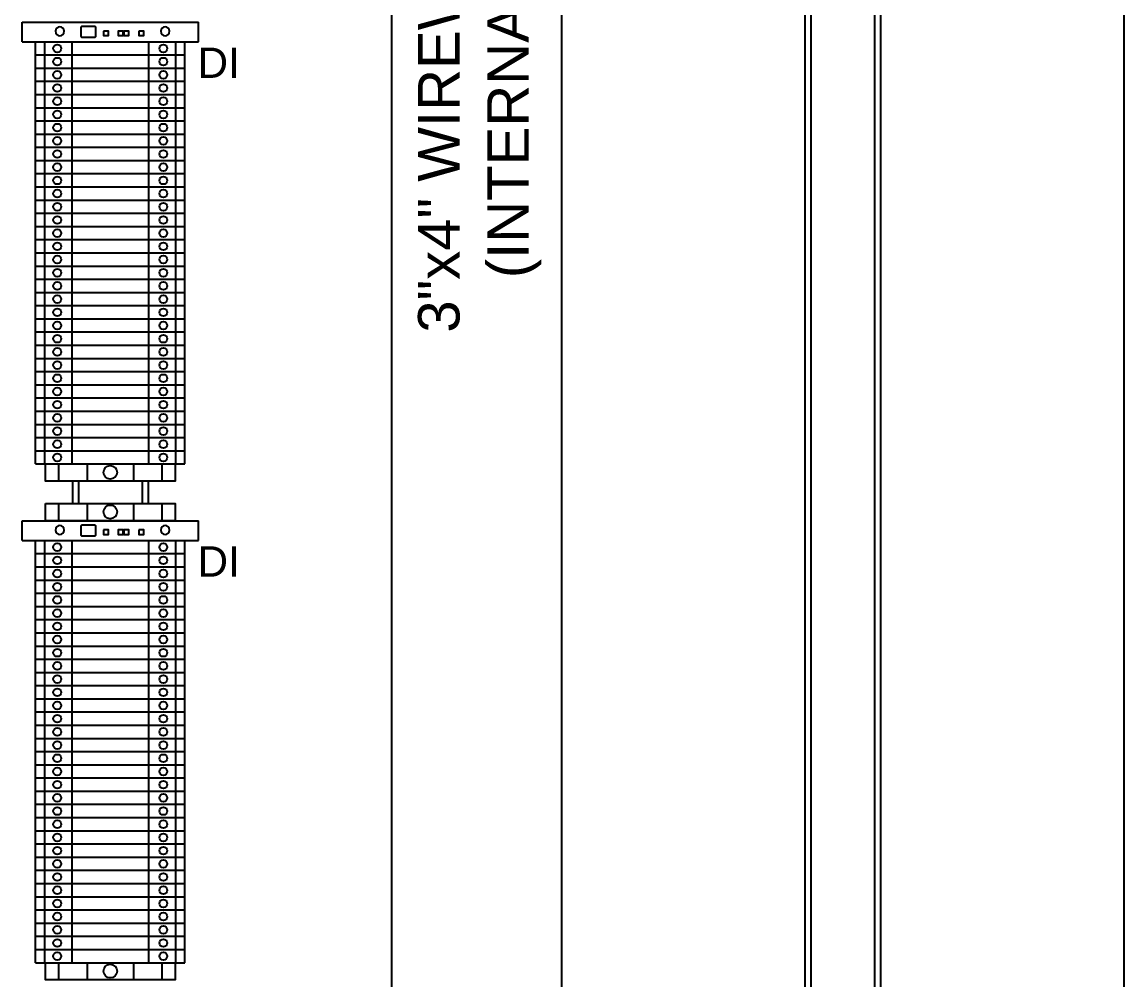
# Paper-space layout '2 DOOR PANEL LAYOUT - A1 Sheet' of a CAD drawing. Extents: x 50 to 825, y 22 to 486.
# Drawn here: x 513.1 to 579.4, y 286.4 to 344.1 of the extents above; entities that cross this region are included whole.
import ezdxf
from ezdxf.enums import TextEntityAlignment as Align

# ---------------------------------------------------------------- set-up
doc = ezdxf.new("R2010")
doc.units = 0
doc.layers.add('N-ANNO-TEXT', color=2, linetype='Continuous', lineweight=18)
doc.layers.add('N-EQPM', color=3, linetype='Continuous', lineweight=25)
doc.styles.add('_CGS_2-5_NOTES', font='arial.ttf', dxfattribs={"height": 2.5})
doc.styles.add('T1_2_5', font='arial.ttf', dxfattribs={"height": 2.5})

psp = doc.layouts.new('2 DOOR PANEL LAYOUT - A1 Sheet')

# ---------------------------------------------------------------- linework, layer by layer
at = {"layer": 'N-EQPM'}
for p, q in [((535.381, 408.591), (535.381, 252.35)), ((545.601, 408.591), (545.601, 252.35)), ((579.447, 408.591), (579.447, 252.35)), ((560.246, 346.434), (560.246, 262.734)), ((560.612, 346.434), (560.612, 262.734)), ((564.435, 346.434), (564.435, 262.734)), ((564.801, 346.434), (564.801, 262.734)), ((514.505, 342.881), (514.505, 342.087)), ((516.137, 342.881), (516.137, 342.087)), ((514.505, 342.087), (514.505, 341.293)), ((516.137, 342.087), (516.137, 341.293)), ((514.505, 341.293), (514.505, 340.499)), ((516.137, 341.293), (516.137, 340.499)), ((514.505, 340.499), (514.505, 339.705)), ((516.137, 340.499), (516.137, 339.705)), ((514.505, 339.705), (514.505, 338.911)), ((516.137, 339.705), (516.137, 338.911)), ((514.505, 338.911), (514.505, 338.118)), ((516.137, 338.911), (516.137, 338.118)), ((514.505, 338.118), (514.505, 337.324)), ((516.137, 338.118), (516.137, 337.324)), ((514.505, 337.324), (514.505, 336.53)), ((516.137, 337.324), (516.137, 336.53)), ((514.505, 336.53), (514.505, 335.736)), ((516.137, 336.53), (516.137, 335.736)), ((514.505, 335.736), (514.505, 334.942)), ((516.137, 335.736), (516.137, 334.942)), ((514.505, 334.942), (514.505, 334.148)), ((516.137, 334.942), (516.137, 334.148)), ((514.505, 334.148), (514.505, 333.354)), ((516.137, 334.148), (516.137, 333.354)), ((514.505, 333.354), (514.505, 332.561)), ((516.137, 333.354), (516.137, 332.561)), ((514.505, 332.561), (514.505, 331.767)), ((516.137, 332.561), (516.137, 331.767)), ((514.505, 331.767), (514.505, 330.973)), ((516.137, 331.767), (516.137, 330.973)), ((514.505, 330.973), (514.505, 330.179)), ((516.137, 330.973), (516.137, 330.179)), ((514.505, 330.179), (514.505, 329.385)), ((516.137, 330.179), (516.137, 329.385)), ((514.505, 329.385), (514.505, 328.591)), ((516.137, 329.385), (516.137, 328.591)), ((514.505, 328.591), (514.505, 327.797)), ((516.137, 328.591), (516.137, 327.797)), ((514.505, 327.797), (514.505, 327.003)), ((516.137, 327.797), (516.137, 327.003)), ((514.505, 327.003), (514.505, 326.21)), ((516.137, 327.003), (516.137, 326.21)), ((514.505, 326.21), (514.505, 325.416)), ((516.137, 326.21), (516.137, 325.416)), ((514.505, 325.416), (514.505, 324.622)), ((516.137, 325.416), (516.137, 324.622)), ((514.505, 324.622), (514.505, 323.828)), ((516.137, 324.622), (516.137, 323.828)), ((514.505, 323.828), (514.505, 323.034)), ((516.137, 323.828), (516.137, 323.034)), ((514.505, 323.034), (514.505, 322.24)), ((516.137, 323.034), (516.137, 322.24)), ((514.505, 322.24), (514.505, 321.446)), ((516.137, 322.24), (516.137, 321.446)), ((514.505, 321.446), (514.505, 320.652)), ((516.137, 321.446), (516.137, 320.652)), ((514.505, 320.652), (514.505, 319.859)), ((516.137, 320.652), (516.137, 319.859)), ((514.505, 319.859), (514.505, 319.065)), ((516.137, 319.859), (516.137, 319.065)), ((514.505, 319.065), (514.505, 318.271)), ((516.137, 319.065), (516.137, 318.271)), ((514.505, 318.271), (514.505, 317.477)), ((516.137, 318.271), (516.137, 317.477)), ((515.351, 317.477), (515.351, 316.436)), ((517.071, 317.477), (517.071, 316.436)), ((519.846, 317.477), (519.846, 316.436)), ((521.565, 317.477), (521.565, 316.436)), ((516.181, 316.436), (516.181, 315.098)), ((516.547, 316.436), (516.547, 315.098)), ((520.37, 316.436), (520.37, 315.098)), ((520.736, 316.436), (520.736, 315.098)), ((515.351, 315.098), (515.351, 314.057)), ((517.071, 315.098), (517.071, 314.057)), ((519.846, 315.098), (519.846, 314.057)), ((521.565, 315.098), (521.565, 314.057)), ((514.505, 312.872), (514.505, 312.078)), ((516.137, 312.872), (516.137, 312.078)), ((514.505, 312.078), (514.505, 311.285)), ((516.137, 312.078), (516.137, 311.285)), ((514.505, 311.285), (514.505, 310.491)), ((516.137, 311.285), (516.137, 310.491)), ((514.505, 310.491), (514.505, 309.697)), ((516.137, 310.491), (516.137, 309.697)), ((514.505, 309.697), (514.505, 308.903)), ((516.137, 309.697), (516.137, 308.903)), ((514.505, 308.903), (514.505, 308.109)), ((516.137, 308.903), (516.137, 308.109)), ((514.505, 308.109), (514.505, 307.315)), ((516.137, 308.109), (516.137, 307.315)), ((514.505, 307.315), (514.505, 306.521)), ((516.137, 307.315), (516.137, 306.521)), ((514.505, 306.521), (514.505, 305.727)), ((516.137, 306.521), (516.137, 305.727)), ((514.505, 305.727), (514.505, 304.934)), ((516.137, 305.727), (516.137, 304.934)), ((514.505, 304.934), (514.505, 304.14)), ((516.137, 304.934), (516.137, 304.14)), ((514.505, 304.14), (514.505, 303.346)), ((516.137, 304.14), (516.137, 303.346)), ((514.505, 303.346), (514.505, 302.552)), ((516.137, 303.346), (516.137, 302.552)), ((514.505, 302.552), (514.505, 301.758)), ((516.137, 302.552), (516.137, 301.758)), ((514.505, 301.758), (514.505, 300.964)), ((516.137, 301.758), (516.137, 300.964)), ((514.505, 300.964), (514.505, 300.17)), ((516.137, 300.964), (516.137, 300.17)), ((514.505, 300.17), (514.505, 299.376)), ((516.137, 300.17), (516.137, 299.376)), ((514.505, 299.376), (514.505, 298.583)), ((516.137, 299.376), (516.137, 298.583)), ((514.505, 298.583), (514.505, 297.789)), ((516.137, 298.583), (516.137, 297.789)), ((514.505, 297.789), (514.505, 296.995)), ((516.137, 297.789), (516.137, 296.995)), ((514.505, 296.995), (514.505, 296.201)), ((516.137, 296.995), (516.137, 296.201)), ((514.505, 296.201), (514.505, 295.407)), ((516.137, 296.201), (516.137, 295.407)), ((514.505, 295.407), (514.505, 294.613)), ((516.137, 295.407), (516.137, 294.613)), ((514.505, 294.613), (514.505, 293.819)), ((516.137, 294.613), (516.137, 293.819)), ((514.505, 293.819), (514.505, 293.026)), ((516.137, 293.819), (516.137, 293.026)), ((514.505, 293.026), (514.505, 292.232)), ((516.137, 293.026), (516.137, 292.232)), ((514.505, 292.232), (514.505, 291.438)), ((516.137, 292.232), (516.137, 291.438)), ((514.505, 291.438), (514.505, 290.644)), ((516.137, 291.438), (516.137, 290.644)), ((514.505, 290.644), (514.505, 289.85)), ((516.137, 290.644), (516.137, 289.85)), ((514.505, 289.85), (514.505, 289.056)), ((516.137, 289.85), (516.137, 289.056)), ((514.505, 289.056), (514.505, 288.262)), ((516.137, 289.056), (516.137, 288.262)), ((514.505, 288.262), (514.505, 287.468)), ((516.137, 288.262), (516.137, 287.468)), ((515.351, 287.468), (515.351, 286.427)), ((517.071, 287.468), (517.071, 286.427)), ((519.846, 287.468), (519.846, 286.427)), ((521.565, 287.468), (521.565, 286.427))]:
    psp.add_line(p, q, dxfattribs=at)
at = {"layer": 'N-EQPM', "ltscale": 10}
for p, q in [((513.149, 342.881), (513.149, 344.065)), ((513.149, 344.065), (523.768, 344.065)), ((523.768, 342.881), (523.768, 344.065)), ((513.149, 342.881), (523.768, 342.881)), ((513.968, 342.087), (513.968, 342.881)), ((513.968, 342.881), (522.948, 342.881)), ((520.78, 342.087), (520.78, 342.881)), ((522.411, 342.087), (522.411, 342.881)), ((522.948, 342.087), (522.948, 342.881)), ((513.968, 341.293), (513.968, 342.087)), ((513.968, 342.087), (522.948, 342.087)), ((513.968, 342.087), (522.948, 342.087)), ((520.78, 341.293), (520.78, 342.087)), ((522.411, 341.293), (522.411, 342.087)), ((522.948, 341.293), (522.948, 342.087)), ((513.968, 340.499), (513.968, 341.293)), ((513.968, 341.293), (522.948, 341.293)), ((513.968, 341.293), (522.948, 341.293)), ((520.78, 340.499), (520.78, 341.293)), ((522.411, 340.499), (522.411, 341.293)), ((522.948, 340.499), (522.948, 341.293)), ((513.968, 339.705), (513.968, 340.499)), ((513.968, 340.499), (522.948, 340.499)), ((513.968, 340.499), (522.948, 340.499)), ((520.78, 339.705), (520.78, 340.499)), ((522.411, 339.705), (522.411, 340.499)), ((522.948, 339.705), (522.948, 340.499)), ((513.968, 338.911), (513.968, 339.705)), ((513.968, 339.705), (522.948, 339.705)), ((513.968, 339.705), (522.948, 339.705)), ((520.78, 338.911), (520.78, 339.705)), ((522.411, 338.911), (522.411, 339.705)), ((522.948, 338.911), (522.948, 339.705)), ((513.968, 338.118), (513.968, 338.911)), ((513.968, 338.911), (522.948, 338.911)), ((513.968, 338.911), (522.948, 338.911)), ((520.78, 338.118), (520.78, 338.911)), ((522.411, 338.118), (522.411, 338.911)), ((522.948, 338.118), (522.948, 338.911)), ((513.968, 337.324), (513.968, 338.118)), ((513.968, 338.118), (522.948, 338.118)), ((513.968, 338.118), (522.948, 338.118)), ((520.78, 337.324), (520.78, 338.118)), ((522.411, 337.324), (522.411, 338.118)), ((522.948, 337.324), (522.948, 338.118)), ((513.968, 336.53), (513.968, 337.324)), ((513.968, 337.324), (522.948, 337.324)), ((513.968, 337.324), (522.948, 337.324)), ((520.78, 336.53), (520.78, 337.324)), ((522.411, 336.53), (522.411, 337.324)), ((522.948, 336.53), (522.948, 337.324)), ((513.968, 335.736), (513.968, 336.53)), ((513.968, 336.53), (522.948, 336.53)), ((513.968, 336.53), (522.948, 336.53)), ((520.78, 335.736), (520.78, 336.53)), ((522.411, 335.736), (522.411, 336.53)), ((522.948, 335.736), (522.948, 336.53)), ((513.968, 334.942), (513.968, 335.736)), ((513.968, 335.736), (522.948, 335.736)), ((513.968, 335.736), (522.948, 335.736)), ((520.78, 334.942), (520.78, 335.736)), ((522.411, 334.942), (522.411, 335.736)), ((522.948, 334.942), (522.948, 335.736)), ((513.968, 334.148), (513.968, 334.942)), ((513.968, 334.942), (522.948, 334.942)), ((513.968, 334.942), (522.948, 334.942)), ((520.78, 334.148), (520.78, 334.942)), ((522.411, 334.148), (522.411, 334.942)), ((522.948, 334.148), (522.948, 334.942)), ((513.968, 333.354), (513.968, 334.148)), ((513.968, 334.148), (522.948, 334.148)), ((513.968, 334.148), (522.948, 334.148)), ((520.78, 333.354), (520.78, 334.148)), ((522.411, 333.354), (522.411, 334.148)), ((522.948, 333.354), (522.948, 334.148)), ((513.968, 332.561), (513.968, 333.354)), ((513.968, 333.354), (522.948, 333.354)), ((513.968, 333.354), (522.948, 333.354)), ((520.78, 332.561), (520.78, 333.354)), ((522.411, 332.561), (522.411, 333.354)), ((522.948, 332.561), (522.948, 333.354)), ((513.968, 331.767), (513.968, 332.561)), ((513.968, 332.561), (522.948, 332.561)), ((513.968, 332.561), (522.948, 332.561)), ((520.78, 331.767), (520.78, 332.561)), ((522.411, 331.767), (522.411, 332.561)), ((522.948, 331.767), (522.948, 332.561)), ((513.968, 330.973), (513.968, 331.767)), ((513.968, 331.767), (522.948, 331.767)), ((513.968, 331.767), (522.948, 331.767)), ((520.78, 330.973), (520.78, 331.767)), ((522.411, 330.973), (522.411, 331.767)), ((522.948, 330.973), (522.948, 331.767)), ((513.968, 330.179), (513.968, 330.973)), ((513.968, 330.973), (522.948, 330.973)), ((513.968, 330.973), (522.948, 330.973)), ((520.78, 330.179), (520.78, 330.973)), ((522.411, 330.179), (522.411, 330.973)), ((522.948, 330.179), (522.948, 330.973)), ((513.968, 330.179), (522.948, 330.179)), ((513.968, 329.385), (513.968, 330.179)), ((513.968, 330.179), (522.948, 330.179)), ((520.78, 329.385), (520.78, 330.179)), ((522.411, 329.385), (522.411, 330.179)), ((522.948, 329.385), (522.948, 330.179)), ((513.968, 328.591), (513.968, 329.385)), ((513.968, 329.385), (522.948, 329.385)), ((513.968, 329.385), (522.948, 329.385)), ((520.78, 328.591), (520.78, 329.385)), ((522.411, 328.591), (522.411, 329.385)), ((522.948, 328.591), (522.948, 329.385)), ((513.968, 327.797), (513.968, 328.591)), ((513.968, 328.591), (522.948, 328.591)), ((513.968, 328.591), (522.948, 328.591)), ((520.78, 327.797), (520.78, 328.591)), ((522.411, 327.797), (522.411, 328.591)), ((522.948, 327.797), (522.948, 328.591)), ((513.968, 327.003), (513.968, 327.797)), ((513.968, 327.797), (522.948, 327.797)), ((513.968, 327.797), (522.948, 327.797)), ((520.78, 327.003), (520.78, 327.797)), ((522.411, 327.003), (522.411, 327.797)), ((522.948, 327.003), (522.948, 327.797)), ((513.968, 326.21), (513.968, 327.003)), ((513.968, 327.003), (522.948, 327.003)), ((513.968, 327.003), (522.948, 327.003)), ((520.78, 326.21), (520.78, 327.003)), ((522.411, 326.21), (522.411, 327.003)), ((522.948, 326.21), (522.948, 327.003)), ((513.968, 325.416), (513.968, 326.21)), ((513.968, 326.21), (522.948, 326.21)), ((513.968, 326.21), (522.948, 326.21)), ((520.78, 325.416), (520.78, 326.21)), ((522.411, 325.416), (522.411, 326.21)), ((522.948, 325.416), (522.948, 326.21)), ((513.968, 324.622), (513.968, 325.416)), ((513.968, 325.416), (522.948, 325.416)), ((513.968, 325.416), (522.948, 325.416)), ((520.78, 324.622), (520.78, 325.416)), ((522.411, 324.622), (522.411, 325.416)), ((522.948, 324.622), (522.948, 325.416)), ((513.968, 323.828), (513.968, 324.622)), ((513.968, 324.622), (522.948, 324.622)), ((513.968, 324.622), (522.948, 324.622)), ((520.78, 323.828), (520.78, 324.622)), ((522.411, 323.828), (522.411, 324.622)), ((522.948, 323.828), (522.948, 324.622)), ((513.968, 323.034), (513.968, 323.828)), ((513.968, 323.828), (522.948, 323.828)), ((513.968, 323.828), (522.948, 323.828)), ((520.78, 323.034), (520.78, 323.828)), ((522.411, 323.034), (522.411, 323.828)), ((522.948, 323.034), (522.948, 323.828)), ((513.968, 322.24), (513.968, 323.034)), ((513.968, 323.034), (522.948, 323.034)), ((513.968, 323.034), (522.948, 323.034)), ((520.78, 322.24), (520.78, 323.034)), ((522.411, 322.24), (522.411, 323.034)), ((522.948, 322.24), (522.948, 323.034)), ((513.968, 321.446), (513.968, 322.24)), ((513.968, 322.24), (522.948, 322.24)), ((513.968, 322.24), (522.948, 322.24)), ((520.78, 321.446), (520.78, 322.24)), ((522.411, 321.446), (522.411, 322.24)), ((522.948, 321.446), (522.948, 322.24)), ((513.968, 320.652), (513.968, 321.446)), ((513.968, 321.446), (522.948, 321.446)), ((513.968, 321.446), (522.948, 321.446)), ((520.78, 320.652), (520.78, 321.446)), ((522.411, 320.652), (522.411, 321.446)), ((522.948, 320.652), (522.948, 321.446)), ((513.968, 319.859), (513.968, 320.652)), ((513.968, 320.652), (522.948, 320.652)), ((513.968, 320.652), (522.948, 320.652)), ((520.78, 319.859), (520.78, 320.652)), ((522.411, 319.859), (522.411, 320.652)), ((522.948, 319.859), (522.948, 320.652)), ((513.968, 319.065), (513.968, 319.859)), ((513.968, 319.859), (522.948, 319.859)), ((513.968, 319.859), (522.948, 319.859)), ((520.78, 319.065), (520.78, 319.859)), ((522.411, 319.065), (522.411, 319.859)), ((522.948, 319.065), (522.948, 319.859)), ((513.968, 318.271), (513.968, 319.065)), ((513.968, 319.065), (522.948, 319.065)), ((513.968, 319.065), (522.948, 319.065)), ((520.78, 318.271), (520.78, 319.065)), ((522.411, 318.271), (522.411, 319.065)), ((522.948, 318.271), (522.948, 319.065)), ((513.968, 317.477), (513.968, 318.271)), ((513.968, 318.271), (522.948, 318.271)), ((513.968, 318.271), (522.948, 318.271)), ((520.78, 317.477), (520.78, 318.271)), ((522.411, 317.477), (522.411, 318.271)), ((522.948, 317.477), (522.948, 318.271)), ((513.968, 317.477), (522.948, 317.477)), ((513.149, 312.872), (513.149, 314.057)), ((513.149, 314.057), (523.768, 314.057)), ((523.768, 312.872), (523.768, 314.057)), ((513.149, 312.872), (523.768, 312.872)), ((513.968, 312.078), (513.968, 312.872)), ((513.968, 312.872), (522.948, 312.872)), ((520.78, 312.078), (520.78, 312.872)), ((522.411, 312.078), (522.411, 312.872)), ((522.948, 312.078), (522.948, 312.872)), ((513.968, 311.285), (513.968, 312.078)), ((513.968, 312.078), (522.948, 312.078)), ((513.968, 312.078), (522.948, 312.078)), ((520.78, 311.285), (520.78, 312.078)), ((522.411, 311.285), (522.411, 312.078)), ((522.948, 311.285), (522.948, 312.078)), ((513.968, 310.491), (513.968, 311.285)), ((513.968, 311.285), (522.948, 311.285)), ((513.968, 311.285), (522.948, 311.285)), ((520.78, 310.491), (520.78, 311.285)), ((522.411, 310.491), (522.411, 311.285)), ((522.948, 310.491), (522.948, 311.285)), ((513.968, 309.697), (513.968, 310.491)), ((513.968, 310.491), (522.948, 310.491)), ((513.968, 310.491), (522.948, 310.491)), ((520.78, 309.697), (520.78, 310.491)), ((522.411, 309.697), (522.411, 310.491)), ((522.948, 309.697), (522.948, 310.491)), ((513.968, 308.903), (513.968, 309.697)), ((513.968, 309.697), (522.948, 309.697)), ((513.968, 309.697), (522.948, 309.697)), ((520.78, 308.903), (520.78, 309.697)), ((522.411, 308.903), (522.411, 309.697)), ((522.948, 308.903), (522.948, 309.697)), ((513.968, 308.109), (513.968, 308.903)), ((513.968, 308.903), (522.948, 308.903)), ((513.968, 308.903), (522.948, 308.903)), ((520.78, 308.109), (520.78, 308.903)), ((522.411, 308.109), (522.411, 308.903)), ((522.948, 308.109), (522.948, 308.903)), ((513.968, 307.315), (513.968, 308.109)), ((513.968, 308.109), (522.948, 308.109)), ((513.968, 308.109), (522.948, 308.109)), ((520.78, 307.315), (520.78, 308.109)), ((522.411, 307.315), (522.411, 308.109)), ((522.948, 307.315), (522.948, 308.109)), ((513.968, 306.521), (513.968, 307.315)), ((513.968, 307.315), (522.948, 307.315)), ((513.968, 307.315), (522.948, 307.315)), ((520.78, 306.521), (520.78, 307.315)), ((522.411, 306.521), (522.411, 307.315)), ((522.948, 306.521), (522.948, 307.315)), ((513.968, 305.727), (513.968, 306.521)), ((513.968, 306.521), (522.948, 306.521)), ((513.968, 306.521), (522.948, 306.521)), ((520.78, 305.727), (520.78, 306.521)), ((522.411, 305.727), (522.411, 306.521)), ((522.948, 305.727), (522.948, 306.521)), ((513.968, 304.934), (513.968, 305.727)), ((513.968, 305.727), (522.948, 305.727)), ((513.968, 305.727), (522.948, 305.727)), ((520.78, 304.934), (520.78, 305.727)), ((522.411, 304.934), (522.411, 305.727)), ((522.948, 304.934), (522.948, 305.727)), ((513.968, 304.14), (513.968, 304.934)), ((513.968, 304.934), (522.948, 304.934)), ((513.968, 304.934), (522.948, 304.934)), ((520.78, 304.14), (520.78, 304.934)), ((522.411, 304.14), (522.411, 304.934)), ((522.948, 304.14), (522.948, 304.934)), ((513.968, 303.346), (513.968, 304.14)), ((513.968, 304.14), (522.948, 304.14)), ((513.968, 304.14), (522.948, 304.14)), ((520.78, 303.346), (520.78, 304.14)), ((522.411, 303.346), (522.411, 304.14)), ((522.948, 303.346), (522.948, 304.14)), ((513.968, 302.552), (513.968, 303.346)), ((513.968, 303.346), (522.948, 303.346)), ((513.968, 303.346), (522.948, 303.346)), ((520.78, 302.552), (520.78, 303.346)), ((522.411, 302.552), (522.411, 303.346)), ((522.948, 302.552), (522.948, 303.346)), ((513.968, 301.758), (513.968, 302.552)), ((513.968, 302.552), (522.948, 302.552)), ((513.968, 302.552), (522.948, 302.552)), ((520.78, 301.758), (520.78, 302.552)), ((522.411, 301.758), (522.411, 302.552)), ((522.948, 301.758), (522.948, 302.552)), ((513.968, 300.964), (513.968, 301.758)), ((513.968, 301.758), (522.948, 301.758)), ((513.968, 301.758), (522.948, 301.758)), ((520.78, 300.964), (520.78, 301.758)), ((522.411, 300.964), (522.411, 301.758)), ((522.948, 300.964), (522.948, 301.758)), ((513.968, 300.17), (513.968, 300.964)), ((513.968, 300.964), (522.948, 300.964)), ((513.968, 300.964), (522.948, 300.964)), ((520.78, 300.17), (520.78, 300.964)), ((522.411, 300.17), (522.411, 300.964)), ((522.948, 300.17), (522.948, 300.964)), ((513.968, 300.17), (522.948, 300.17)), ((513.968, 299.376), (513.968, 300.17)), ((513.968, 300.17), (522.948, 300.17)), ((520.78, 299.376), (520.78, 300.17)), ((522.411, 299.376), (522.411, 300.17)), ((522.948, 299.376), (522.948, 300.17)), ((513.968, 298.583), (513.968, 299.376)), ((513.968, 299.376), (522.948, 299.376)), ((513.968, 299.376), (522.948, 299.376)), ((520.78, 298.583), (520.78, 299.376)), ((522.411, 298.583), (522.411, 299.376)), ((522.948, 298.583), (522.948, 299.376)), ((513.968, 297.789), (513.968, 298.583)), ((513.968, 298.583), (522.948, 298.583)), ((513.968, 298.583), (522.948, 298.583)), ((520.78, 297.789), (520.78, 298.583)), ((522.411, 297.789), (522.411, 298.583)), ((522.948, 297.789), (522.948, 298.583)), ((513.968, 296.995), (513.968, 297.789)), ((513.968, 297.789), (522.948, 297.789)), ((513.968, 297.789), (522.948, 297.789)), ((520.78, 296.995), (520.78, 297.789)), ((522.411, 296.995), (522.411, 297.789)), ((522.948, 296.995), (522.948, 297.789)), ((513.968, 296.201), (513.968, 296.995)), ((513.968, 296.995), (522.948, 296.995)), ((513.968, 296.995), (522.948, 296.995)), ((520.78, 296.201), (520.78, 296.995)), ((522.411, 296.201), (522.411, 296.995)), ((522.948, 296.201), (522.948, 296.995)), ((513.968, 295.407), (513.968, 296.201)), ((513.968, 296.201), (522.948, 296.201)), ((513.968, 296.201), (522.948, 296.201)), ((520.78, 295.407), (520.78, 296.201)), ((522.411, 295.407), (522.411, 296.201)), ((522.948, 295.407), (522.948, 296.201)), ((513.968, 294.613), (513.968, 295.407)), ((513.968, 295.407), (522.948, 295.407)), ((513.968, 295.407), (522.948, 295.407)), ((520.78, 294.613), (520.78, 295.407)), ((522.411, 294.613), (522.411, 295.407)), ((522.948, 294.613), (522.948, 295.407)), ((513.968, 293.819), (513.968, 294.613)), ((513.968, 294.613), (522.948, 294.613)), ((513.968, 294.613), (522.948, 294.613)), ((520.78, 293.819), (520.78, 294.613)), ((522.411, 293.819), (522.411, 294.613)), ((522.948, 293.819), (522.948, 294.613)), ((513.968, 293.026), (513.968, 293.819)), ((513.968, 293.819), (522.948, 293.819)), ((513.968, 293.819), (522.948, 293.819)), ((520.78, 293.026), (520.78, 293.819)), ((522.411, 293.026), (522.411, 293.819)), ((522.948, 293.026), (522.948, 293.819)), ((513.968, 292.232), (513.968, 293.026)), ((513.968, 293.026), (522.948, 293.026)), ((513.968, 293.026), (522.948, 293.026)), ((520.78, 292.232), (520.78, 293.026)), ((522.411, 292.232), (522.411, 293.026)), ((522.948, 292.232), (522.948, 293.026)), ((513.968, 291.438), (513.968, 292.232)), ((513.968, 292.232), (522.948, 292.232)), ((513.968, 292.232), (522.948, 292.232)), ((520.78, 291.438), (520.78, 292.232)), ((522.411, 291.438), (522.411, 292.232)), ((522.948, 291.438), (522.948, 292.232)), ((513.968, 290.644), (513.968, 291.438)), ((513.968, 291.438), (522.948, 291.438)), ((513.968, 291.438), (522.948, 291.438)), ((520.78, 290.644), (520.78, 291.438)), ((522.411, 290.644), (522.411, 291.438)), ((522.948, 290.644), (522.948, 291.438)), ((513.968, 289.85), (513.968, 290.644)), ((513.968, 290.644), (522.948, 290.644)), ((513.968, 290.644), (522.948, 290.644)), ((520.78, 289.85), (520.78, 290.644)), ((522.411, 289.85), (522.411, 290.644)), ((522.948, 289.85), (522.948, 290.644)), ((513.968, 289.056), (513.968, 289.85)), ((513.968, 289.85), (522.948, 289.85)), ((513.968, 289.85), (522.948, 289.85)), ((520.78, 289.056), (520.78, 289.85)), ((522.411, 289.056), (522.411, 289.85)), ((522.948, 289.056), (522.948, 289.85)), ((513.968, 288.262), (513.968, 289.056)), ((513.968, 289.056), (522.948, 289.056)), ((513.968, 289.056), (522.948, 289.056)), ((520.78, 288.262), (520.78, 289.056)), ((522.411, 288.262), (522.411, 289.056)), ((522.948, 288.262), (522.948, 289.056)), ((513.968, 287.468), (513.968, 288.262)), ((513.968, 288.262), (522.948, 288.262)), ((513.968, 288.262), (522.948, 288.262)), ((520.78, 287.468), (520.78, 288.262)), ((522.411, 287.468), (522.411, 288.262)), ((522.948, 287.468), (522.948, 288.262)), ((513.968, 287.468), (522.948, 287.468))]:
    psp.add_line(p, q, dxfattribs=at)
at = {"layer": 'N-EQPM', "extrusion": (-5.43834e-32, 1.22461e-16, -1), "elevation": -0.573}
for points in [[(-516.755, 343.158), (-516.755, 343.158), (-517.523, 343.158, -0.414214), (-517.59, 343.225), (-517.59, 343.225), (-517.59, 343.725), (-517.59, 343.725, -0.414214), (-517.523, 343.792), (-517.523, 343.792), (-516.755, 343.792), (-516.755, 343.792, -0.414214), (-516.689, 343.725), (-516.689, 343.725), (-516.689, 343.225), (-516.689, 343.225, -0.414214)], [(-516.755, 313.149), (-516.755, 313.149), (-517.523, 313.149, -0.414214), (-517.59, 313.216), (-517.59, 313.216), (-517.59, 313.717), (-517.59, 313.717, -0.414214), (-517.523, 313.784), (-517.523, 313.784), (-516.755, 313.784), (-516.755, 313.784, -0.414214), (-516.689, 313.717), (-516.689, 313.717), (-516.689, 313.216), (-516.689, 313.216, -0.414214)]]:
    psp.add_lwpolyline(points, format="xyb", close=True, dxfattribs=at)
for points in [[(-518.056, 343.525), (-518.056, 343.248), (-518.359, 343.248), (-518.359, 343.525)], [(-519.238, 343.248), (-519.238, 343.525), (-518.934, 343.525), (-518.934, 343.248)], [(-519.275, 343.525), (-519.275, 343.248), (-519.578, 343.248), (-519.578, 343.525)], [(-520.182, 343.525), (-520.182, 343.248), (-520.486, 343.248), (-520.486, 343.525)], [(-518.056, 313.517), (-518.056, 313.24), (-518.359, 313.24), (-518.359, 313.517)], [(-519.238, 313.24), (-519.238, 313.517), (-518.934, 313.517), (-518.934, 313.24)], [(-519.275, 313.517), (-519.275, 313.24), (-519.578, 313.24), (-519.578, 313.517)], [(-520.182, 313.517), (-520.182, 313.24), (-520.486, 313.24), (-520.486, 313.517)]]:
    psp.add_lwpolyline(points, close=True, dxfattribs=at)
at = {"layer": 'N-EQPM'}
for points in [[(514.554, 317.477), (522.363, 317.477), (522.363, 316.436), (514.554, 316.436)], [(514.554, 315.098), (522.363, 315.098), (522.363, 314.057), (514.554, 314.057)], [(514.554, 287.468), (522.363, 287.468), (522.363, 286.427), (514.554, 286.427)]]:
    psp.add_lwpolyline(points, close=True, dxfattribs=at)
at = {"layer": 'N-EQPM', "extrusion": (-5.43834e-32, 1.22461e-16, -1)}
for centre in [(-515.421, 343.508, -0.573), (-521.761, 343.508, -0.573), (-515.421, 313.5, -0.573), (-521.761, 313.5, -0.573)]:
    psp.add_circle(centre, 0.264, dxfattribs=at)
at = {"layer": 'N-EQPM'}
for centre, radius in [((515.266, 342.476), 0.237), ((521.651, 342.476), 0.237), ((515.266, 341.683), 0.237), ((521.651, 341.683), 0.237), ((515.266, 340.889), 0.237), ((521.651, 340.889), 0.237), ((515.266, 340.095), 0.237), ((521.651, 340.095), 0.237), ((515.266, 339.301), 0.237), ((521.651, 339.301), 0.237), ((515.266, 338.507), 0.237), ((521.651, 338.507), 0.237), ((515.266, 337.713), 0.237), ((521.651, 337.713), 0.237), ((515.266, 336.919), 0.237), ((521.651, 336.919), 0.237), ((515.266, 336.125), 0.237), ((521.651, 336.125), 0.237), ((515.266, 335.332), 0.237), ((521.651, 335.332), 0.237), ((515.266, 334.538), 0.237), ((521.651, 334.538), 0.237), ((515.266, 333.744), 0.237), ((521.651, 333.744), 0.237), ((515.266, 332.95), 0.237), ((521.651, 332.95), 0.237), ((515.266, 332.156), 0.237), ((521.651, 332.156), 0.237), ((515.266, 331.362), 0.237), ((521.651, 331.362), 0.237), ((515.266, 330.568), 0.237), ((521.651, 330.568), 0.237), ((515.266, 329.775), 0.237), ((521.651, 329.775), 0.237), ((515.266, 328.981), 0.237), ((521.651, 328.981), 0.237), ((515.266, 328.187), 0.237), ((521.651, 328.187), 0.237), ((515.266, 327.393), 0.237), ((521.651, 327.393), 0.237), ((515.266, 326.599), 0.237), ((521.651, 326.599), 0.237), ((515.266, 325.805), 0.237), ((521.651, 325.805), 0.237), ((515.266, 325.011), 0.237), ((521.651, 325.011), 0.237), ((515.266, 324.217), 0.237), ((521.651, 324.217), 0.237), ((515.266, 323.424), 0.237), ((521.651, 323.424), 0.237), ((515.266, 322.63), 0.237), ((521.651, 322.63), 0.237), ((515.266, 321.836), 0.237), ((521.651, 321.836), 0.237), ((515.266, 321.042), 0.237), ((521.651, 321.042), 0.237), ((515.266, 320.248), 0.237), ((521.651, 320.248), 0.237), ((515.266, 319.454), 0.237), ((521.651, 319.454), 0.237), ((515.266, 318.66), 0.237), ((521.651, 318.66), 0.237), ((515.266, 317.867), 0.237), ((521.651, 317.867), 0.237), ((518.458, 316.97), 0.41), ((518.458, 314.59), 0.41), ((515.266, 312.468), 0.237), ((521.651, 312.468), 0.237), ((515.266, 311.674), 0.237), ((521.651, 311.674), 0.237), ((515.266, 310.88), 0.237), ((521.651, 310.88), 0.237), ((515.266, 310.086), 0.237), ((521.651, 310.086), 0.237), ((515.266, 309.292), 0.237), ((521.651, 309.292), 0.237), ((515.266, 308.499), 0.237), ((521.651, 308.499), 0.237), ((515.266, 307.705), 0.237), ((521.651, 307.705), 0.237), ((515.266, 306.911), 0.237), ((521.651, 306.911), 0.237), ((515.266, 306.117), 0.237), ((521.651, 306.117), 0.237), ((515.266, 305.323), 0.237), ((521.651, 305.323), 0.237), ((515.266, 304.529), 0.237), ((521.651, 304.529), 0.237), ((515.266, 303.735), 0.237), ((521.651, 303.735), 0.237), ((515.266, 302.941), 0.237), ((521.651, 302.941), 0.237), ((515.266, 302.148), 0.237), ((521.651, 302.148), 0.237), ((515.266, 301.354), 0.237), ((521.651, 301.354), 0.237), ((515.266, 300.56), 0.237), ((521.651, 300.56), 0.237), ((515.266, 299.766), 0.237), ((521.651, 299.766), 0.237), ((515.266, 298.972), 0.237), ((521.651, 298.972), 0.237), ((515.266, 298.178), 0.237), ((521.651, 298.178), 0.237), ((515.266, 297.384), 0.237), ((521.651, 297.384), 0.237), ((515.266, 296.591), 0.237), ((521.651, 296.591), 0.237), ((515.266, 295.797), 0.237), ((521.651, 295.797), 0.237), ((515.266, 295.003), 0.237), ((521.651, 295.003), 0.237), ((515.266, 294.209), 0.237), ((521.651, 294.209), 0.237), ((515.266, 293.415), 0.237), ((521.651, 293.415), 0.237), ((515.266, 292.621), 0.237), ((521.651, 292.621), 0.237), ((515.266, 291.827), 0.237), ((521.651, 291.827), 0.237), ((515.266, 291.033), 0.237), ((521.651, 291.033), 0.237), ((515.266, 290.24), 0.237), ((521.651, 290.24), 0.237), ((515.266, 289.446), 0.237), ((521.651, 289.446), 0.237), ((515.266, 288.652), 0.237), ((521.651, 288.652), 0.237), ((515.266, 287.858), 0.237), ((521.651, 287.858), 0.237), ((518.458, 286.961), 0.41)]:
    psp.add_circle(centre, radius, dxfattribs=at)

# ---------------------------------------------------------------- texts
at = {"layer": 'N-ANNO-TEXT', "style": 'T1_2_5'}
for p in [(524.978, 341.616), (524.978, 311.608)]:
    psp.add_text('DI', height=1.825, dxfattribs=at).set_placement(p, align=Align.MIDDLE_CENTER)
at = {"layer": 'N-ANNO-TEXT', "insert": (540.682, 338.45), "char_height": 2.5, "width": 38.59036, "attachment_point": 5, "rotation": 90, "style": '_CGS_2-5_NOTES'}
psp.add_mtext('3"x4" WIREWAY (INTERNAL)', dxfattribs=at)

doc.saveas('drawing.dxf')
